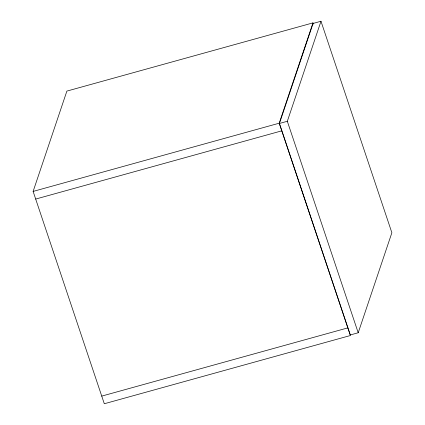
<?xml version="1.0" encoding="UTF-8"?>
<svg xmlns="http://www.w3.org/2000/svg" width="425" height="425" viewBox="0 0 425 425"><rect width="100%" height="100%" fill="white"/><g stroke="black" fill="none" stroke-linecap="round" stroke-linejoin="round"><path stroke-width="0.64" d="M312.981 22.876L279.22 123.197L350.397 335.522L104.3 403.75L33.123 191.42L66.884 91.099L312.981 22.876L313.374 24.05M279.411 123.473L313.076 23.444L320.987 21.25L391.877 232.73L358.211 332.764L350.301 334.958L279.411 123.473L287.321 121.284L320.987 21.25M33.123 191.42L279.22 123.197M35.684 199.065L281.78 130.836M101.734 396.105L347.836 327.882M287.321 121.284L358.211 332.764"/></g></svg>
